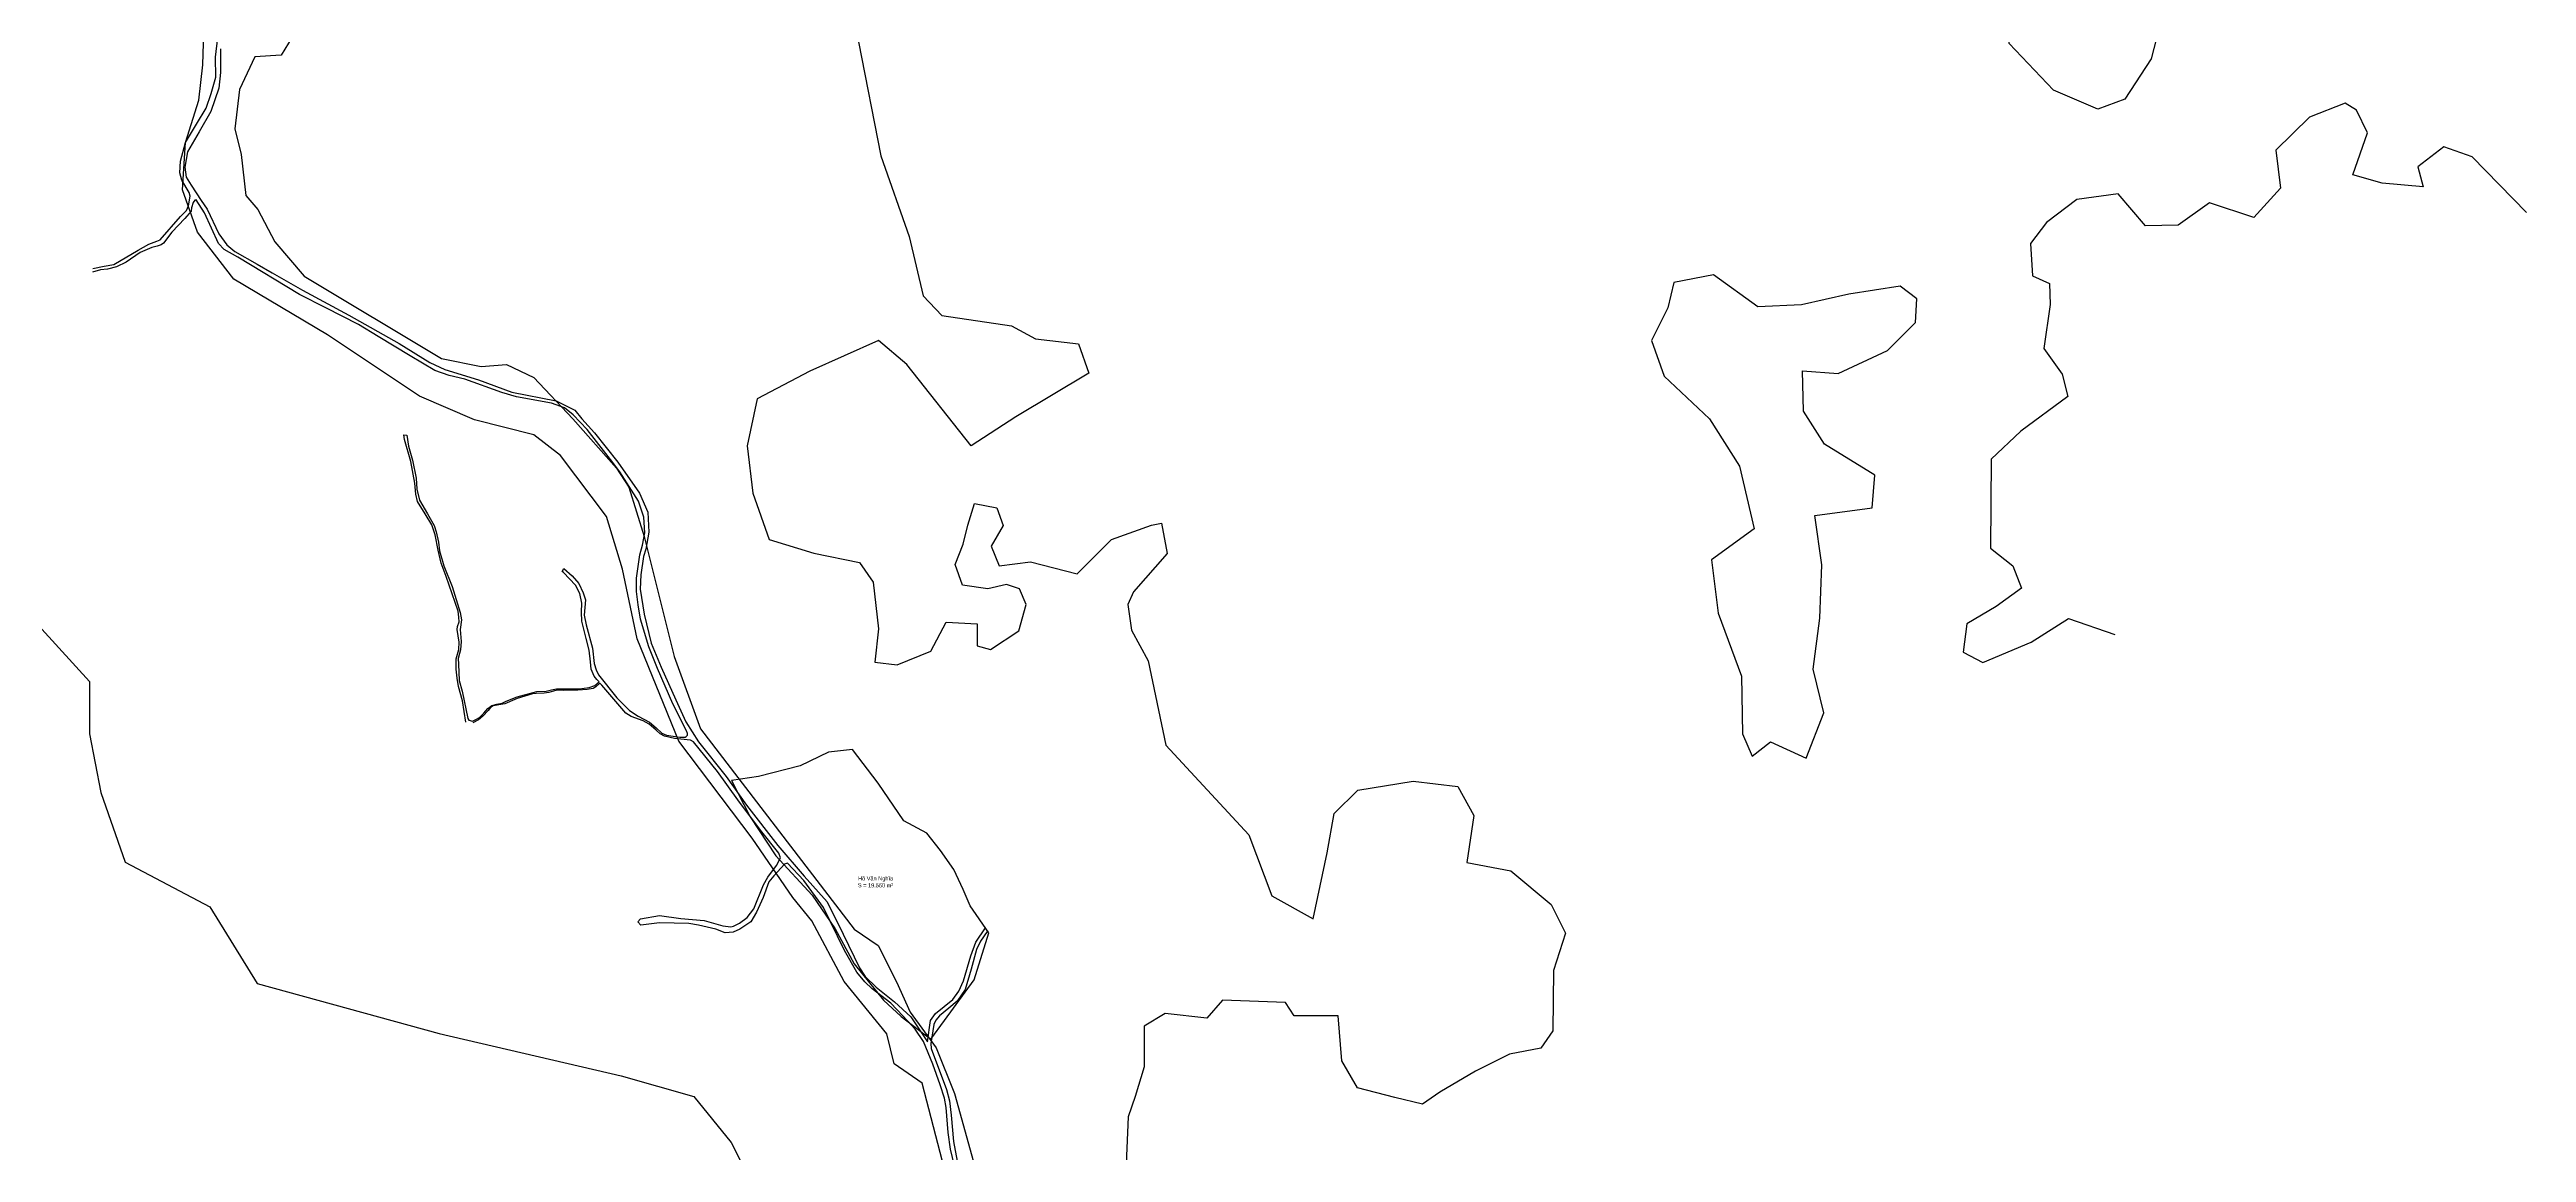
# Model space of a CAD drawing. Extents: x 552101 to 560756, y 1825061 to 1833835.
# Drawn here: x 553391 to 555229, y 1829475 to 1830294 of the extents above; entities that cross this region are included whole.
import ezdxf

# ---------------------------------------------------------------- set-up
doc = ezdxf.new("R2010")
doc.units = 0
for name, color, linetype in [('07', 7, 'Continuous'), ('2', 7, 'Continuous'), ('bien 10.3.24 hc  theo rai thua', 7, 'Continuous'), ('DUONG DAT', 7, 'Continuous'), ('nha', 7, 'Continuous')]:
    doc.layers.add(name, color=color, linetype=linetype)

# ---------------------------------------------------------------- blocks, each defined once
blk = doc.blocks.new('đường đất')
at = {"layer": 'DUONG DAT'}
for points in [[(140569.56, 464853), (140571.66, 464853.45), (140573.5, 464853.79), (140578.07, 464856.47), (140580.12, 464857.61), (140581.6, 464858.18), (140582.25, 464858.44), (140586.07, 464862.82), (140587.21, 464863.92), (140587.58, 464864.84), (140587.87, 464866.61), (140587.66, 464867.35), (140586.32, 464869.65), (140585.93, 464871.04), (140586.04, 464873.22), (140587.01, 464876.75), (140589.08, 464880.23), (140590.89, 464883.24), (140591.83, 464885.98), (140592.7, 464889.09), (140592.65, 464892.83), (140593.06, 464896.55)], [(140593.61, 464894.4), (140593.59, 464889.96), (140593.26, 464886.99), (140591.74, 464882.57), (140589.55, 464878.78), (140587.39, 464875.02), (140586.85, 464872.11), (140587.13, 464870.22), (140588.07, 464868.7), (140589.98, 464865.85), (140591.1, 464864.19), (140593.29, 464859.52), (140594.77, 464857.46), (140596.27, 464856.24), (140600.49, 464853.82), (140603.32, 464852.2), (140609.02, 464848.94), (140617.75, 464844.23), (140627.23, 464838.89), (140633.03, 464835.27), (140635.86, 464833.95), (140642.19, 464832.04), (140648.47, 464829.72), (140656.81, 464828.09), (140660.33, 464826.28), (140661.69, 464824.69), (140664.04, 464822.02), (140668.46, 464816.48), (140672.54, 464810.63), (140674.1, 464807.1), (140674.29, 464803.31), (140673.73, 464800.08), (140673.27, 464798.7), (140672.78, 464795.27), (140672.63, 464792.59), (140673.43, 464787.82), (140674.74, 464782.41), (140676.59, 464777.83), (140679.36, 464771.72), (140681.25, 464767.55), (140683.64, 464763.77), (140688.82, 464757.26), (140692.66, 464751.82), (140698.59, 464744.24), (140703.57, 464738.45), (140707.85, 464733.62), (140710.87, 464727.55), (140713.95, 464721.15), (140715.03, 464719.57), (140717.09, 464717.56), (140720.56, 464714.76), (140723.65, 464711.93), (140726.77, 464707.22), (140727.36, 464711.28), (140728.3, 464712.57), (140731.52, 464715.23), (140732.69, 464716.76), (140733.57, 464718.74), (140734.97, 464723.47), (140735.9, 464726.01), (140737.69, 464728.72)], [(140664.9, 464775.08), (140664.48, 464775.56), (140663.97, 464776.18), (140663.45, 464777.51), (140663.3, 464778.86), (140663.02, 464781.04), (140662.45, 464783.26), (140661.69, 464786.54), (140661.61, 464788.23), (140661.67, 464789.95), (140661.26, 464791.74), (140660.49, 464793.34), (140658.21, 464795.7), (140657.94, 464795.9), (140658.26, 464796.45), (140659.83, 464795.07), (140661.07, 464793.61), (140661.91, 464791.84), (140662.32, 464790.54), (140662.13, 464787.67), (140662.46, 464785.82), (140663.64, 464781.41), (140664, 464778.55), (140664.37, 464777.37), (140664.82, 464776.39), (140668.28, 464772.07), (140670.62, 464769.7), (140672.27, 464768.61), (140674.38, 464767.48), (140675.69, 464766.39), (140676.73, 464765.39), (140677.64, 464765.05), (140680.11, 464764.63), (140681.12, 464764.63), (140681.33, 464764.81), (140681.57, 464765.03), (140681.59, 464765.36), (140681.38, 464765.86), (140678.79, 464770.93), (140675.93, 464777.63), (140674.28, 464781.72), (140672.74, 464786.93), (140672.27, 464789.59), (140671.96, 464792.14), (140671.98, 464794.64), (140672.61, 464799.04), (140673.08, 464800.87), (140673.51, 464803.18), (140673.31, 464806.16), (140672.36, 464809.14), (140668.85, 464814.69), (140667.07, 464817.02), (140662.66, 464822.65), (140660.03, 464825.44), (140658.37, 464826.71), (140655.96, 464827.6), (140649.34, 464828.83), (140646.57, 464829.61), (140639.62, 464832.13), (140636.65, 464832.86), (140633.97, 464833.78), (140629.35, 464836.53), (140623.31, 464840.2), (140619.6, 464842.44), (140613.45, 464845.58), (140608.5, 464848.12), (140596.86, 464855.13), (140594.3, 464856.57), (140593.23, 464857.71), (140590.55, 464863.5), (140589.03, 464865.96), (140588.74, 464865.89), (140588.44, 464865.42), (140588.14, 464864.46), (140588.04, 464863.81), (140586.86, 464862.41), (140584.43, 464859.83), (140582.84, 464857.81), (140582.84, 464857.81), (140582.41, 464857.47), (140581.66, 464857.21), (140580.68, 464856.97), (140580.68, 464856.97), (140579.76, 464856.61), (140578.44, 464856.02), (140575.85, 464854.19), (140573.99, 464853.29), (140572.33, 464852.91), (140570.98, 464852.75), (140569.47, 464852.29)], [(140639.83, 464767.49), (140639.18, 464771.48), (140638.41, 464774.23), (140638.17, 464775.77), (140638, 464777.51), (140637.99, 464779.45), (140638.47, 464781.16), (140638.57, 464782.55), (140638.18, 464784.93), (140638.25, 464785.53), (140638.54, 464786.43), (140638.51, 464787.31), (140638.35, 464788.39), (140636.13, 464794.96), (140635.14, 464797.49), (140634.59, 464799.88), (140634, 464802.83), (140633.4, 464804.66), (140632.13, 464806.76), (140630.69, 464809.11), (140630.36, 464810.49), (140630.2, 464812.51), (140629.46, 464816.63), (140628.27, 464820.8), (140628.13, 464821.62), (140628.7, 464821.61), (140629, 464819.52), (140629.74, 464816.9), (140630.43, 464813.51), (140630.59, 464811.43), (140631.08, 464809.34), (140632.59, 464806.76), (140633.83, 464804.56), (140634.21, 464803.38), (140634.67, 464801.44), (140634.83, 464799.77), (140635.66, 464796.95), (140637.25, 464793.07), (140638.77, 464788.14), (140638.99, 464786.77), (140638.73, 464784.98), (140638.94, 464782.69), (140638.82, 464781.12), (140638.38, 464779.46), (140638.42, 464778.41), (140638.57, 464775.32), (140639.09, 464773.33), (140640.16, 464768.18), (140640.38, 464767.88), (140641.07, 464767.67), (140641.7, 464767.98), (140642.39, 464768.38), (140643.23, 464769.21), (140643.93, 464770.05), (140644.7, 464770.66), (140645.65, 464770.88), (140646.68, 464771.07), (140647.41, 464771.43), (140649.49, 464772.28), (140653.21, 464773.27), (140654.95, 464773.31), (140655.96, 464773.6), (140656.91, 464773.8), (140661.14, 464773.77), (140663.04, 464774.01), (140664.13, 464774.41), (140664.9, 464775.08)], [(140665.08, 464774.87), (140664.32, 464774.16), (140663.82, 464773.84), (140662.69, 464773.65), (140660.91, 464773.53), (140658.29, 464773.43), (140656.93, 464773.52), (140656.32, 464773.35), (140655.44, 464773.11), (140654.55, 464772.94), (140653.08, 464772.92), (140652.38, 464772.8), (140649.5, 464771.97), (140647.14, 464770.93), (140644.95, 464770.58), (140644.47, 464770.27), (140644, 464769.67), (140642.99, 464768.59), (140642.18, 464767.94), (140641.15, 464767.35)], [(140731.86, 464683.88), (140731.13, 464687.01), (140730.66, 464690.17), (140730.31, 464694.85), (140729.96, 464696.6), (140729.15, 464699.14), (140727.79, 464703.04), (140726.02, 464707.27), (140724.43, 464709.63), (140722.13, 464712.15), (140719.84, 464714.53), (140716.37, 464717.21), (140714.96, 464718.56), (140713.49, 464720.39), (140711.17, 464724.43), (140707.21, 464732.55), (140703.49, 464737.65), (140700.4, 464740.89), (140699.83, 464740.72), (140697.85, 464738.52), (140696.88, 464737.42), (140695.8, 464734.42), (140694.59, 464731.66), (140693.49, 464729.86), (140691.4, 464728.46), (140690.16, 464727.91), (140688.69, 464727.8), (140686.89, 464728.46), (140683.65, 464729.25), (140681.82, 464729.56), (140676.32, 464729.67), (140672.77, 464729.23), (140672.2, 464729.84), (140672.72, 464730.4), (140676.3, 464731.04), (140680.3, 464730.5), (140684.69, 464730.12), (140688.2, 464729.07), (140689.71, 464728.9), (140690.23, 464729.01), (140691.39, 464729.6), (140692.78, 464730.66), (140694.07, 464732.32), (140695.9, 464736.83), (140696.69, 464738.26), (140698.31, 464740.5), (140699.07, 464741.9), (140698.76, 464742.77), (140695.32, 464747.13), (140691.02, 464752.82), (140687.2, 464758.17), (140682.7, 464763.81), (140682.16, 464764.11), (140679.12, 464764.4), (140677.26, 464764.82), (140676.42, 464765.26), (140675.64, 464765.99), (140674.37, 464767.11), (140673.21, 464767.76), (140670.96, 464768.56), (140669.97, 464769.18), (140668.84, 464770.52), (140665.43, 464774.47), (140665.08, 464774.87)], [(140737.99, 464728.06), (140736.77, 464726.21), (140736, 464724.65), (140734.98, 464720.94), (140733.87, 464717.1), (140732.38, 464714.91), (140730.8, 464713.6), (140729.05, 464712.13), (140728.36, 464711.31), (140728, 464710.49), (140727.42, 464706.89), (140727.5, 464705.98), (140730.38, 464698.26), (140730.95, 464696.11), (140731.24, 464693.43), (140731.65, 464688.47), (140732.37, 464684.71)]]:
    blk.add_lwpolyline(points, dxfattribs=at)

msp = doc.modelspace()

# ---------------------------------------------------------------- linework, layer by layer
at = {"layer": '07'}
msp.add_lwpolyline([(554044.7, 1829558.6), (554054.7, 1829572.6), (554076.7, 1829602.6), (554087.7, 1829637.7), (554073.7, 1829657.7), (554068.7, 1829669.7), (554061.7, 1829684.7), (554051.7, 1829698.7), (554041.7, 1829711.7), (554024.6, 1829720.7), (554005.6, 1829748.7), (553986.6, 1829773.7), (553968.6, 1829771.7), (553947.6, 1829761.7), (553916.6, 1829753.7), (553896.6, 1829750.7), (553910.6, 1829723.7), (553929.6, 1829694.7), (553956.6, 1829665.7), (553973.6, 1829640.7), (553987.6, 1829614.6), (554009.6, 1829587.6), (554022.6, 1829575.6)], close=True, dxfattribs=at)
at = {"layer": '2'}
for points in [[(554960.3, 1830396.5), (554958.1, 1830317.2), (554950.2, 1830286.5), (554930.7, 1830256.6), (554910.5, 1830249.3), (554877.6, 1830263.4), (554844.8, 1830298), (554840.5, 1830336.3), (554810.5, 1830333), (554795.7, 1830333), (554787.4, 1830360.1), (554775.5, 1830379.9), (554800.8, 1830414.5), (554832.2, 1830399), (554853.1, 1830383.5), (554880.5, 1830396.5), (554960.3, 1830396.5)], [(553991, 1830299.3), (554007.6, 1830214.5), (554028.6, 1830154.7), (554038.8, 1830110.7), (554052.8, 1830096.1), (554104.5, 1830088.3), (554122.3, 1830078.7), (554154.1, 1830074.9), (554161.8, 1830053.3), (554107.6, 1830020.8), (554074.5, 1829999.2), (554026.7, 1830059.7), (554005.7, 1830077.5), (553954.7, 1830054.6), (553915.8, 1830034.2), (553908.2, 1829999.2), (553912.6, 1829964.1), (553924.7, 1829929.7), (553957.9, 1829919.5), (553991.6, 1829912.5), (554001.8, 1829897.9), (554005.7, 1829863.3), (554003.1, 1829838.5), (554019.7, 1829836.6), (554044.5, 1829846.8), (554056, 1829868.4), (554078.9, 1829867.1), (554078.9, 1829850.6), (554089, 1829848), (554110, 1829861.9), (554115.4, 1829881.5), (554110.5, 1829893.1), (554100.7, 1829896.2), (554086.8, 1829893.1), (554068.1, 1829895.8), (554062.7, 1829911), (554068.5, 1829926.1), (554072.1, 1829940.4), (554077, 1829956.5), (554093.5, 1829953.3), (554098.4, 1829940), (554089.5, 1829924.8), (554095.3, 1829910.1), (554118.5, 1829913.2), (554153.3, 1829904.3), (554178.8, 1829929.7), (554208.3, 1829940.4), (554215.8, 1829941.7), (554219.9, 1829919.4), (554194.9, 1829890.9), (554190.8, 1829881.5), (554193.5, 1829862.3), (554206, 1829839.6), (554219, 1829777), (554280.6, 1829710.5), (554297.6, 1829665), (554328.4, 1829648), (554338.7, 1829697.1), (554344, 1829726.1), (554361.4, 1829743.5), (554402.5, 1829750.2), (554435.6, 1829746.2), (554447.6, 1829724.8), (554442.4, 1829689.9), (554475, 1829683.7), (554504.9, 1829658.7), (554515.6, 1829637.3), (554506.7, 1829609.6), (554506.3, 1829564.8), (554497.4, 1829551.9), (554474.1, 1829547.4), (554448.7, 1829534.9), (554422.4, 1829519.3), (554409.4, 1829510.4), (554388.9, 1829515.3), (554361.2, 1829522.4), (554349.6, 1829542.5), (554346.9, 1829576), (554314.2, 1829576), (554307.9, 1829585.8), (554261.1, 1829587.6), (554249.5, 1829574.2), (554218.6, 1829577.8), (554203, 1829568.4), (554203, 1829538.1), (554196.3, 1829516.2), (554191, 1829501.1), (554189.5, 1829466)], [(555228.7, 1830172.6), (555188.5, 1830213.8), (555167.3, 1830221.2), (555148.2, 1830206.4), (555152, 1830191.6), (555121.7, 1830194.2), (555099.9, 1830200.5), (555110.8, 1830231.7), (555102.5, 1830248.4), (555094.1, 1830253.6), (555067.6, 1830243.2), (555042.6, 1830218.7), (555046.2, 1830190.6), (555026.4, 1830168.7), (554993.6, 1830179.7), (554970.2, 1830163), (554946.1, 1830162.5), (554925.8, 1830186.4), (554895, 1830182.2), (554872.6, 1830165.1), (554860.7, 1830149.4), (554862.2, 1830125.5), (554874.7, 1830119.8), (554875.3, 1830104.2), (554870.6, 1830071.4), (554884.1, 1830052.5), (554888.3, 1830035.8), (554853.4, 1830010.2), (554831.5, 1829989.4), (554831, 1829923.3), (554847.6, 1829910.2), (554853.9, 1829893.5), (554835.1, 1829880), (554813.3, 1829867), (554810.7, 1829846.1), (554825.2, 1829838.3), (554861.2, 1829853.4), (554888.8, 1829871.1), (554923.2, 1829859.1)], [(554763.9, 1830117.7), (554725.8, 1830111.8), (554690.7, 1830103.9), (554658.4, 1830102.5), (554625.4, 1830126.2), (554595.9, 1830120.4), (554591.6, 1830101.8), (554579.4, 1830077.4), (554588.8, 1830050.9), (554622.5, 1830019.3), (554644.7, 1829984.2), (554655.5, 1829937.5), (554623.9, 1829914.6), (554628.9, 1829875.1), (554646.2, 1829828.3), (554646.9, 1829785.3), (554654.1, 1829768.8), (554667.7, 1829779.5), (554694.3, 1829767.3), (554707.2, 1829801), (554699.3, 1829833.3), (554704.3, 1829871.3), (554705.8, 1829910.8), (554700.7, 1829947.4), (554743.1, 1829953.1), (554745.2, 1829977.5), (554707.9, 1830000.4), (554692.1, 1830024.9), (554691.4, 1830055), (554718, 1830052.9), (554754.6, 1830070.1), (554775.4, 1830090.9), (554776.3, 1830108.5), (554763.9, 1830117.7)], [(553385, 1829863.2), (553420.2, 1829824.3), (553420.2, 1829785.4), (553428.7, 1829741.7), (553446.8, 1829690.2), (553509.5, 1829657), (553544.7, 1829600), (553679.7, 1829562.8), (553814.7, 1829531.4), (553868.8, 1829516.2), (553896.4, 1829482), (553943.9, 1829388)]]:
    msp.add_lwpolyline(points, dxfattribs=at)
at = {"layer": 'bien 10.3.24 hc  theo rai thua'}
for points in [[(554053.2, 1829467.8), (554038.1, 1829525.9), (554017.3, 1829540.3), (554012, 1829562.5), (553980.4, 1829601.4), (553956.2, 1829646.4), (553942.2, 1829663.9), (553912.1, 1829708), (553857.7, 1829780), (553826.7, 1829856), (553815.9, 1829907.7), (553804, 1829946.7), (553769.7, 1829992), (553750, 1830007.3), (553705.9, 1830018.6), (553665.2, 1830036), (553597, 1830081.7), (553527.4, 1830122.9), (553500.3, 1830157.9), (553489.4, 1830189.4), (553491.6, 1830224.4), (553501.5, 1830255.9), (553504.4, 1830282.1), (553506.9, 1830363)], [(553576.2, 1830311.7), (553562.6, 1830289.2), (553542.9, 1830288.1), (553531.7, 1830263.8), (553528.2, 1830234.5), (553532.8, 1830215.6), (553536.2, 1830185.1), (553545.3, 1830174.8), (553557.7, 1830150.7), (553579.6, 1830125.1), (553681.6, 1830064.2), (553710.8, 1830058.2), (553729.8, 1830059.6), (553750, 1830049.9), (553779, 1830019.2), (553811.3, 1829982.6), (553820.5, 1829968.6), (553831.8, 1829931.9), (553854.1, 1829842.9), (553873.8, 1829789.2), (553987.7, 1829640.4), (554005.4, 1829628.3), (554019.1, 1829601.3), (554029.2, 1829578.6), (554048.5, 1829552.3), (554062.1, 1829518.4), (554078.8, 1829458.6)]]:
    msp.add_lwpolyline(points, dxfattribs=at)

# ---------------------------------------------------------------- block references
at = {"layer": 'nha', "xscale": 3.93921, "yscale": 3.93921}
msp.add_blockref('đường đất', (-310.2, -1022.7), dxfattribs=at)

# ---------------------------------------------------------------- texts
at = {"layer": '07'}
for s, p in [('S = 19.560 m²', (553990.5, 1829671.4)), ('Hồ Văn Nghĩa', (553990.6, 1829676.5))]:
    msp.add_text(s, height=3.002, dxfattribs=at).set_placement(p)

doc.saveas('drawing.dxf')
